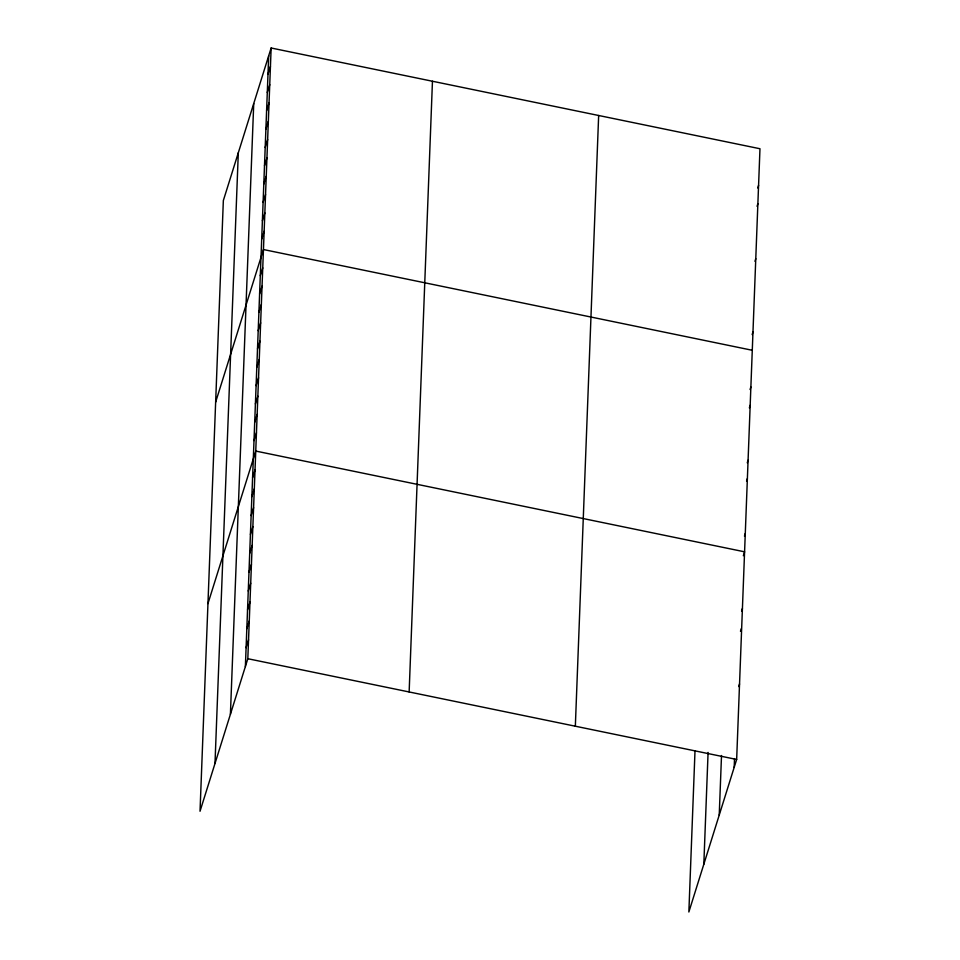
<?xml version="1.0" encoding="UTF-8"?>
<svg xmlns="http://www.w3.org/2000/svg" width="960" height="960" viewBox="0 0 960 960"><rect width="100%" height="100%" fill="white"/><g stroke="black" fill="none" stroke-linecap="round" stroke-linejoin="round"><path stroke-width="1.44" d="M214.992 763.5L238.308 152.784M230.412 714.3L253.728 103.584M245.376 666.552L268.692 55.836M271.14 48L223.344 200.544L200.028 811.26L247.824 658.716L271.14 48L759.972 148.74L736.656 759.456L688.86 912L695.004 750.816M409.14 691.968L432.456 81.24M575.34 726.216L598.656 115.5M703.824 864.252L708.084 752.436M719.232 815.052L721.512 755.52M734.196 767.292L734.532 758.58M267.996 74.16L270.444 66.324M267.288 92.484L269.748 84.648M266.592 110.796L269.052 102.96M265.896 129.12L268.344 121.284M265.188 147.444L267.648 139.608M264.492 165.768L266.952 157.932M263.796 184.092L266.244 176.256M263.088 202.404L265.548 194.568M262.392 220.728L264.852 212.892M261.696 239.052L264.156 231.216M215.652 402.072L263.448 249.54L752.28 350.28M260.292 275.688L262.752 267.864M259.596 294.012L262.056 286.176M258.9 312.336L261.348 304.5M258.192 330.66L260.652 322.824M257.496 348.984L259.956 341.148M256.8 367.296L259.248 359.472M256.104 385.62L258.552 377.784M255.396 403.944L257.856 396.108M254.7 422.268L257.16 414.432M254.004 440.592L256.452 432.756M207.948 603.612L255.756 451.068L744.588 551.82L743.352 555.732M252.576 477.78L255.036 469.956M251.856 496.668L254.316 488.832M251.136 515.544L253.596 507.708M250.416 534.42L252.876 526.584M249.696 553.296L252.156 545.46M248.976 572.172L251.436 564.336M248.256 591.048L250.704 583.212M247.536 609.924L249.984 602.088M246.816 628.8L249.264 620.964M246.096 647.676L248.544 639.84M757.764 188.004L758.58 185.388M757.056 206.316L757.872 203.712M754.956 261.288L755.784 258.672M752.16 334.572L752.976 331.956M750.06 389.532L750.876 386.928M749.364 407.856L750.18 405.24M747.264 462.816L748.08 460.212M746.568 481.14L747.384 478.536M744.468 536.112L745.284 533.496M741.6 611.064L742.428 608.448M740.472 631.248L741.288 628.632M738.72 686.568L739.536 683.952M247.824 658.716L736.656 759.456"/></g></svg>
